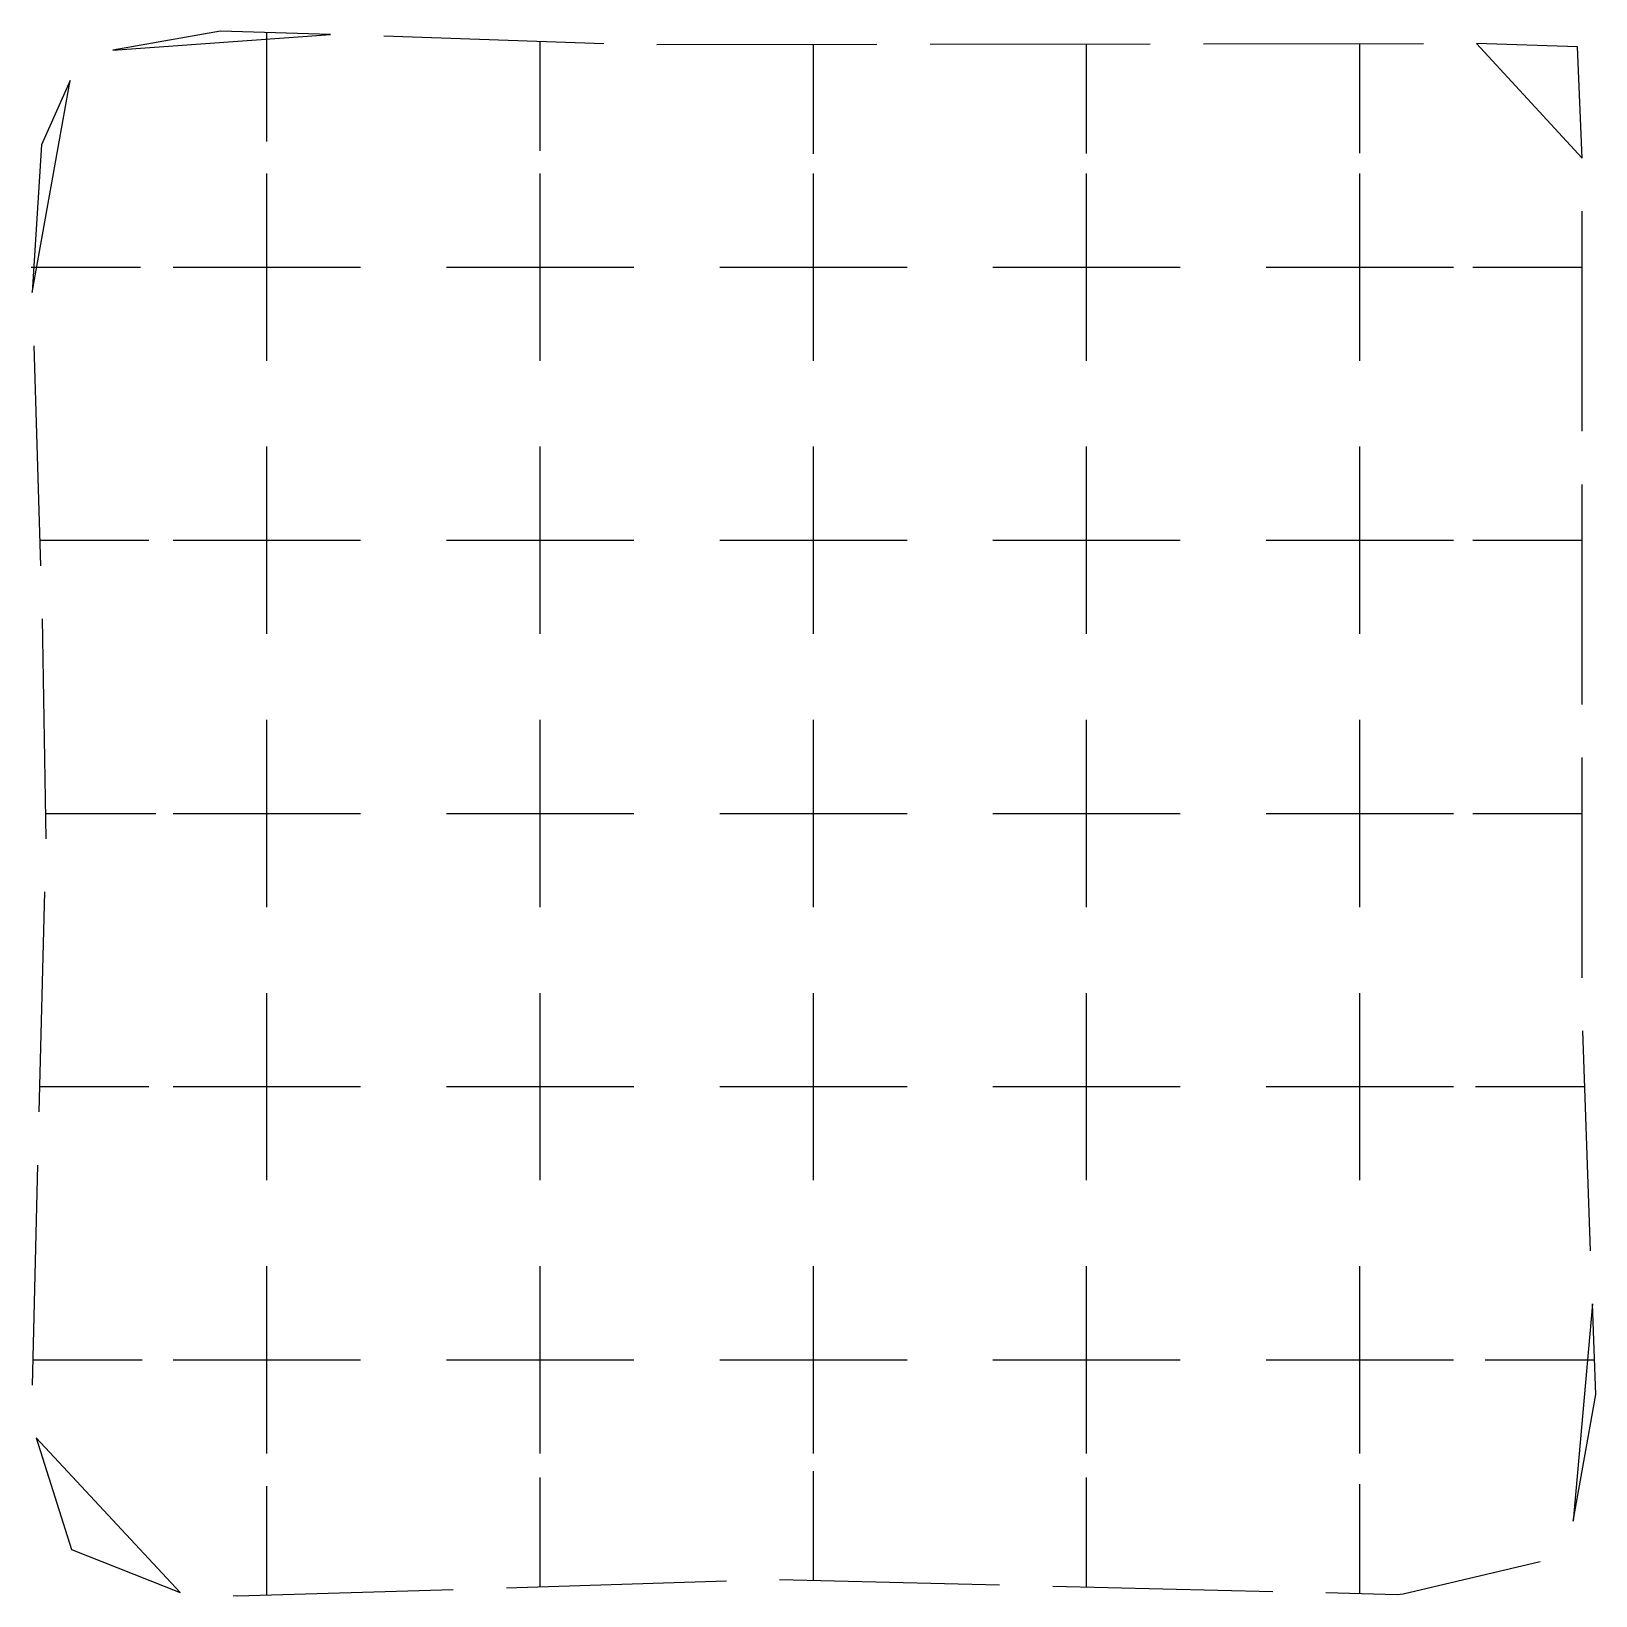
# Model space of a CAD drawing. Extents: x 0.4 to 14.8, y 0.4 to 14.7.
import ezdxf

# ---------------------------------------------------------------- set-up
doc = ezdxf.new("R2010")
doc.units = 0

msp = doc.modelspace()

# ---------------------------------------------------------------- linework, layer by layer
for p, q in [((2.170355, 14.749367), (1.184985, 14.576672)), ((3.176602, 14.721262), (2.170355, 14.749367)), ((1.184985, 14.576672), (3.176602, 14.721262)), ((2.592849, 13.889015), (2.592849, 14.742)), ((5.675092, 14.634392), (3.662309, 14.704374)), ((5.092849, 13.76308), (5.092849, 14.655)), ((8.174931, 14.628329), (6.160933, 14.62542)), ((7.592849, 13.747333), (7.592849, 14.628)), ((10.674928, 14.63194), (8.66093, 14.629031)), ((10.092849, 13.727706), (10.092849, 14.631)), ((13.174925, 14.635551), (11.160927, 14.632642)), ((12.592849, 13.733621), (12.592849, 14.635)), ((14.585343, 14.608508), (13.660925, 14.636253)), ((13.660925, 14.636253), (14.626209, 13.588945)), ((14.626209, 13.588945), (14.585343, 14.608508)), ((0.444851, 12.357913), (0.794457, 14.300469)), ((0.794457, 14.300469), (0.531516, 13.711642)), ((2.592849, 13.742), (2.592849, 13.889015)), ((5.092849, 13.655), (5.092849, 13.76308)), ((7.592849, 13.628), (7.592849, 13.747333)), ((0.531516, 13.711642), (0.444851, 12.357913)), ((10.092849, 13.631), (10.092849, 13.727706)), ((12.592849, 13.635), (12.592849, 13.733621)), ((2.592849, 13.273645), (2.592849, 13.449)), ((5.092849, 13.28129), (5.092849, 13.449)), ((7.592849, 13.156448), (7.592849, 13.449)), ((10.092849, 13.281194), (10.092849, 13.449)), ((12.592849, 13.275387), (12.592849, 13.449)), ((2.592849, 11.996484), (2.592849, 13.273645)), ((5.092849, 12.004129), (5.092849, 13.28129)), ((10.092849, 12.004032), (10.092849, 13.281194)), ((12.592849, 11.998226), (12.592849, 13.275387)), ((7.592849, 13.149), (7.592849, 13.156448)), ((7.592849, 12.035), (7.592849, 13.149)), ((14.626181, 11.088945), (14.626204, 13.102945)), ((0.438, 12.592238), (1.288851, 12.592238)), ((0.438, 12.592238), (1.288851, 12.592238)), ((1.288851, 12.592238), (1.438, 12.592238)), ((1.736, 12.592238), (2.031404, 12.592238)), ((2.031404, 12.592238), (2.036, 12.592238)), ((2.036, 12.592238), (3.15, 12.592238)), ((3.15, 12.592238), (3.182197, 12.592238)), ((3.182197, 12.592238), (3.45, 12.592238)), ((4.236, 12.592238), (4.476968, 12.592238)), ((4.476968, 12.592238), (5.754129, 12.592238)), ((5.754129, 12.592238), (5.783161, 12.592238)), ((5.783161, 12.592238), (5.95, 12.592238)), ((6.736, 12.592238), (6.909226, 12.592238)), ((6.909226, 12.592238), (6.938258, 12.592238)), ((6.938258, 12.592238), (8.215419, 12.592238)), ((8.215419, 12.592238), (8.45, 12.592238)), ((9.236, 12.592238), (9.48407, 12.592238)), ((9.48407, 12.592238), (9.536, 12.592238)), ((9.536, 12.592238), (10.65, 12.592238)), ((10.65, 12.592238), (10.665483, 12.592238)), ((10.665483, 12.592238), (10.95, 12.592238)), ((11.736, 12.592238), (11.947935, 12.592238)), ((11.947935, 12.592238), (13.225097, 12.592238)), ((13.225097, 12.592238), (13.254129, 12.592238)), ((13.254129, 12.592238), (13.45, 12.592238)), ((13.626, 12.592238), (13.719817, 12.592238)), ((13.719817, 12.592238), (14.626, 12.592238)), ((7.592849, 11.975476), (7.592849, 12.035)), ((2.592849, 11.851323), (2.592849, 11.996484)), ((5.092849, 11.858968), (5.092849, 12.004129)), ((7.592849, 11.735), (7.592849, 11.975476)), ((10.092849, 11.858871), (10.092849, 12.004032)), ((12.592849, 11.853065), (12.592849, 11.998226)), ((0.459725, 11.87214), (0.521364, 9.859084)), ((2.592849, 11.735), (2.592849, 11.851323)), ((5.092849, 11.735), (5.092849, 11.858968)), ((10.092849, 11.735), (10.092849, 11.858871)), ((12.592849, 11.735), (12.592849, 11.853065)), ((2.592849, 10.696226), (2.592849, 10.949)), ((5.092849, 10.703871), (5.092849, 10.949)), ((7.592849, 10.709581), (7.592849, 10.949)), ((10.092849, 10.703774), (10.092849, 10.949)), ((12.592849, 10.697968), (12.592849, 10.949)), ((2.592849, 9.419065), (2.592849, 10.696226)), ((5.092849, 9.42671), (5.092849, 10.703871)), ((7.592849, 9.432419), (7.592849, 10.709581)), ((10.092849, 9.426613), (10.092849, 10.703774)), ((12.592849, 9.420806), (12.592849, 10.697968)), ((14.626153, 8.588945), (14.626176, 10.602945)), ((0.514, 10.092238), (1.398495, 10.092238)), ((0.514, 10.092238), (1.398495, 10.092238)), ((1.398495, 10.092238), (1.514, 10.092238)), ((1.736, 10.092238), (2.030993, 10.092238)), ((2.030993, 10.092238), (2.036, 10.092238)), ((2.036, 10.092238), (3.15, 10.092238)), ((3.15, 10.092238), (3.182197, 10.092238)), ((3.182197, 10.092238), (3.45, 10.092238)), ((4.236, 10.092238), (4.476968, 10.092238)), ((4.476968, 10.092238), (5.754129, 10.092238)), ((5.754129, 10.092238), (5.783161, 10.092238)), ((5.783161, 10.092238), (5.95, 10.092238)), ((6.736, 10.092238), (6.909226, 10.092238)), ((6.909226, 10.092238), (6.938258, 10.092238)), ((6.938258, 10.092238), (8.215419, 10.092238)), ((8.215419, 10.092238), (8.45, 10.092238)), ((9.236, 10.092238), (9.48407, 10.092238)), ((9.48407, 10.092238), (9.536, 10.092238)), ((9.536, 10.092238), (10.65, 10.092238)), ((10.65, 10.092238), (10.665483, 10.092238)), ((10.665483, 10.092238), (10.95, 10.092238)), ((11.736, 10.092238), (11.947935, 10.092238)), ((11.947935, 10.092238), (13.225097, 10.092238)), ((13.225097, 10.092238), (13.254129, 10.092238)), ((13.254129, 10.092238), (13.45, 10.092238)), ((13.626, 10.092238), (13.743333, 10.092238)), ((13.743333, 10.092238), (14.626, 10.092238)), ((0.536238, 9.373312), (0.570703, 7.360175)), ((2.592849, 9.235), (2.592849, 9.419065)), ((5.092849, 9.397677), (5.092849, 9.42671)), ((5.092849, 9.235), (5.092849, 9.397677)), ((7.592849, 9.403387), (7.592849, 9.432419)), ((7.592849, 9.235), (7.592849, 9.403387)), ((10.092849, 9.397581), (10.092849, 9.426613)), ((10.092849, 9.235), (10.092849, 9.397581)), ((12.592849, 9.235), (12.592849, 9.420806)), ((2.592849, 8.263968), (2.592849, 8.449)), ((5.092849, 8.271613), (5.092849, 8.449)), ((7.592849, 8.277323), (7.592849, 8.449)), ((10.092849, 8.271516), (10.092849, 8.449)), ((12.592849, 8.26571), (12.592849, 8.449)), ((2.592849, 8.254097), (2.592849, 8.263968)), ((2.592849, 8.234935), (2.592849, 8.254097)), ((2.592849, 6.957774), (2.592849, 8.234935)), ((5.092849, 8.254097), (5.092849, 8.271613)), ((5.092849, 8.242581), (5.092849, 8.254097)), ((5.092849, 6.965419), (5.092849, 8.242581)), ((7.592849, 8.254097), (7.592849, 8.277323)), ((7.592849, 8.24829), (7.592849, 8.254097)), ((7.592849, 6.971129), (7.592849, 8.24829)), ((10.092849, 8.254097), (10.092849, 8.271516)), ((10.092849, 8.242484), (10.092849, 8.254097)), ((10.092849, 6.965323), (10.092849, 8.242484)), ((12.592849, 8.254097), (12.592849, 8.26571)), ((12.592849, 8.236677), (12.592849, 8.254097)), ((12.592849, 6.959516), (12.592849, 8.236677)), ((14.626126, 6.088945), (14.626148, 8.102945)), ((0.576, 7.592238), (1.27049, 7.592238)), ((0.576, 7.592238), (1.27049, 7.592238)), ((1.27049, 7.592238), (1.577, 7.592238)), ((1.736, 7.592238), (2.030993, 7.592238)), ((2.030993, 7.592238), (2.036, 7.592238)), ((2.036, 7.592238), (3.15, 7.592238)), ((3.15, 7.592238), (3.182197, 7.592238)), ((3.182197, 7.592238), (3.45, 7.592238)), ((4.236, 7.592238), (4.476968, 7.592238)), ((4.476968, 7.592238), (5.754129, 7.592238)), ((5.754129, 7.592238), (5.783161, 7.592238)), ((5.783161, 7.592238), (5.95, 7.592238)), ((6.736, 7.592238), (6.909226, 7.592238)), ((6.909226, 7.592238), (6.938258, 7.592238)), ((6.938258, 7.592238), (8.215419, 7.592238)), ((8.215419, 7.592238), (8.45, 7.592238)), ((9.236, 7.592238), (9.48407, 7.592238)), ((9.48407, 7.592238), (9.536, 7.592238)), ((9.536, 7.592238), (10.65, 7.592238)), ((10.65, 7.592238), (10.665483, 7.592238)), ((10.665483, 7.592238), (10.95, 7.592238)), ((11.736, 7.592238), (11.947935, 7.592238)), ((11.947935, 7.592238), (13.225097, 7.592238)), ((13.225097, 7.592238), (13.254129, 7.592238)), ((13.254129, 7.592238), (13.45, 7.592238)), ((13.626, 7.592238), (13.719817, 7.592238)), ((13.719817, 7.592238), (14.626, 7.592238)), ((0.558457, 6.874329), (0.507709, 4.860969)), ((2.592849, 6.735), (2.592849, 6.957774)), ((5.092849, 6.735), (5.092849, 6.965419)), ((7.592849, 6.735), (7.592849, 6.971129)), ((10.092849, 6.735), (10.092849, 6.965323)), ((12.592849, 6.735), (12.592849, 6.959516)), ((2.592849, 5.682354), (2.592849, 5.949)), ((5.092849, 5.694504), (5.092849, 5.949)), ((7.592849, 5.703167), (7.592849, 5.949)), ((10.092849, 5.694324), (10.092849, 5.949)), ((12.592849, 5.685149), (12.592849, 5.949)), ((2.592849, 5.649), (2.592849, 5.682354)), ((2.592849, 4.535), (2.592849, 5.649)), ((5.092849, 5.649), (5.092849, 5.694504)), ((5.092849, 4.535), (5.092849, 5.649)), ((7.592849, 5.649), (7.592849, 5.703167)), ((7.592849, 4.535), (7.592849, 5.649)), ((10.092849, 5.649), (10.092849, 5.694324)), ((10.092849, 4.535), (10.092849, 5.649)), ((12.592849, 5.649), (12.592849, 5.685149)), ((12.592849, 4.535), (12.592849, 5.649)), ((14.704154, 3.590318), (14.633217, 5.603068)), ((0.513, 5.092238), (1.16542, 5.092238)), ((0.513, 5.092238), (1.16542, 5.092238)), ((1.16542, 5.092238), (1.514, 5.092238)), ((1.736, 5.092238), (2.035154, 5.092238)), ((2.035154, 5.092238), (2.036, 5.092238)), ((2.036, 5.092238), (3.15, 5.092238)), ((3.15, 5.092238), (3.153561, 5.092238)), ((3.153561, 5.092238), (3.45, 5.092238)), ((4.236, 5.092238), (4.479387, 5.092238)), ((4.479387, 5.092238), (5.756548, 5.092238)), ((5.756548, 5.092238), (5.785581, 5.092238)), ((5.785581, 5.092238), (5.95, 5.092238)), ((6.736, 5.092238), (6.911645, 5.092238)), ((6.911645, 5.092238), (6.940677, 5.092238)), ((6.940677, 5.092238), (8.217839, 5.092238)), ((8.217839, 5.092238), (8.45, 5.092238)), ((9.236, 5.092238), (9.487601, 5.092238)), ((9.487601, 5.092238), (9.536, 5.092238)), ((9.536, 5.092238), (10.65, 5.092238)), ((10.65, 5.092238), (10.669617, 5.092238)), ((10.669617, 5.092238), (10.95, 5.092238)), ((11.736, 5.092238), (11.950355, 5.092238)), ((11.950355, 5.092238), (13.227516, 5.092238)), ((13.227516, 5.092238), (13.256548, 5.092238)), ((13.256548, 5.092238), (13.45, 5.092238)), ((13.651, 5.092238), (13.756734, 5.092238)), ((13.756734, 5.092238), (14.651, 5.092238)), ((2.592849, 4.499794), (2.592849, 4.535)), ((2.592849, 4.235), (2.592849, 4.499794)), ((5.092849, 4.512255), (5.092849, 4.535)), ((5.092849, 4.235), (5.092849, 4.512255)), ((7.592849, 4.521622), (7.592849, 4.535)), ((7.592849, 4.235), (7.592849, 4.521622)), ((10.092849, 4.511893), (10.092849, 4.535)), ((10.092849, 4.235), (10.092849, 4.511893)), ((12.592849, 4.502803), (12.592849, 4.535)), ((12.592849, 4.235), (12.592849, 4.502803)), ((0.495463, 4.375123), (0.444715, 2.361763)), ((2.592849, 3.225258), (2.592849, 3.449)), ((5.092849, 3.232903), (5.092849, 3.449)), ((7.592849, 3.238613), (7.592849, 3.449)), ((10.092849, 3.232806), (10.092849, 3.449)), ((12.592849, 3.227), (12.592849, 3.449)), ((2.592849, 1.948097), (2.592849, 3.225258)), ((5.092849, 1.955742), (5.092849, 3.232903)), ((7.592849, 1.961452), (7.592849, 3.238613)), ((10.092849, 1.955645), (10.092849, 3.232806)), ((12.592849, 1.949839), (12.592849, 3.227)), ((14.721272, 3.104619), (14.545746, 1.115778)), ((14.750515, 2.274884), (14.721272, 3.104619)), ((0.45, 2.592238), (1.260683, 2.592238)), ((0.45, 2.592238), (1.260683, 2.592238)), ((1.260683, 2.592238), (1.451, 2.592238)), ((1.736, 2.592238), (1.910484, 2.592238)), ((1.910484, 2.592238), (3.187645, 2.592238)), ((3.187645, 2.592238), (3.332806, 2.592238)), ((3.332806, 2.592238), (3.45, 2.592238)), ((4.236, 2.592238), (4.487903, 2.592238)), ((4.487903, 2.592238), (5.765065, 2.592238)), ((5.765065, 2.592238), (5.95, 2.592238)), ((6.736, 2.592238), (6.920161, 2.592238)), ((6.920161, 2.592238), (6.949194, 2.592238)), ((6.949194, 2.592238), (8.226355, 2.592238)), ((8.226355, 2.592238), (8.45, 2.592238)), ((9.236, 2.592238), (9.501125, 2.592238)), ((9.501125, 2.592238), (9.536, 2.592238)), ((9.536, 2.592238), (10.65, 2.592238)), ((10.65, 2.592238), (10.683501, 2.592238)), ((10.683501, 2.592238), (10.95, 2.592238)), ((11.736, 2.592238), (11.958871, 2.592238)), ((11.958871, 2.592238), (13.236032, 2.592238)), ((13.236032, 2.592238), (13.265065, 2.592238)), ((13.265065, 2.592238), (13.45, 2.592238)), ((13.739, 2.592238), (13.884299, 2.592238)), ((13.884299, 2.592238), (14.739, 2.592238)), ((14.545746, 1.115778), (14.750515, 2.274884)), ((0.482981, 1.878431), (0.806799, 0.85731)), ((1.80076, 0.462771), (0.482981, 1.878431)), ((2.592849, 1.919065), (2.592849, 1.948097)), ((2.592849, 1.735), (2.592849, 1.919065)), ((5.092849, 1.92671), (5.092849, 1.955742)), ((5.092849, 1.735), (5.092849, 1.92671)), ((7.592849, 1.932419), (7.592849, 1.961452)), ((7.592849, 1.735), (7.592849, 1.932419)), ((10.092849, 1.926613), (10.092849, 1.955645)), ((10.092849, 1.735), (10.092849, 1.926613)), ((12.592849, 1.920806), (12.592849, 1.949839)), ((12.592849, 1.735), (12.592849, 1.920806)), ((7.592849, 1.488892), (7.592849, 1.575)), ((2.592849, 1.287851), (2.592849, 1.437)), ((5.092849, 1.37), (5.092849, 1.516)), ((7.592849, 0.574), (7.592849, 1.488892)), ((7.592849, 0.574), (7.592849, 1.488892)), ((10.092849, 1.400417), (10.092849, 1.515)), ((12.592849, 1.313586), (12.592849, 1.455)), ((5.092849, 0.516), (5.092849, 1.37)), ((5.092849, 0.516), (5.092849, 1.37)), ((10.092849, 0.515), (10.092849, 1.400417)), ((10.092849, 0.515), (10.092849, 1.400417)), ((12.592849, 0.455), (12.592849, 1.313586)), ((12.592849, 0.455), (12.592849, 1.313586)), ((2.592849, 0.437), (2.592849, 1.287851)), ((2.592849, 0.437), (2.592849, 1.287851)), ((0.806799, 0.85731), (1.80076, 0.462771)), ((12.988534, 0.449764), (14.24234, 0.747617)), ((7.283429, 0.581477), (9.296849, 0.533735)), ((2.286013, 0.43584), (2.325542, 0.433927)), ((2.325542, 0.433927), (4.298903, 0.490956)), ((2.325542, 0.433927), (4.298903, 0.490956)), ((4.784659, 0.50633), (6.797652, 0.570037)), ((9.782709, 0.522084), (11.796131, 0.473803)), ((12.281991, 0.462152), (12.935303, 0.446485)), ((12.935303, 0.446485), (12.988534, 0.449764))]:
    msp.add_line(p, q)

doc.saveas('drawing.dxf')
